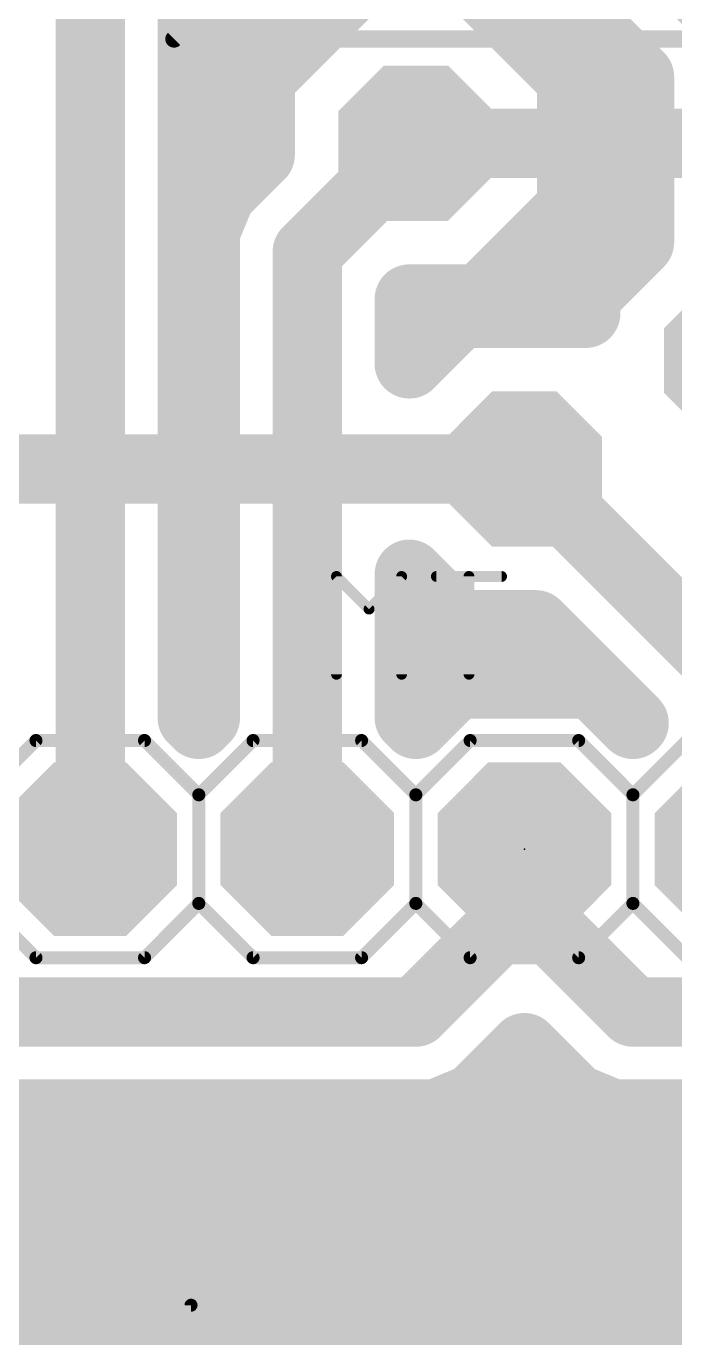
# Model space of a CAD drawing. Extents: x -2.9 to 49.9, y -3.5 to 62.6.
# Drawn here: x 9.41 to 17, y 10.16 to 25.5 of the extents above; entities that cross this region are included whole.
import ezdxf

# ---------------------------------------------------------------- set-up
doc = ezdxf.new("R2010")
doc.units = 0
for name, color, linetype in [('1', 22, 'CONTINUOUS'), ('16', 175, 'CONTINUOUS'), ('17', 82, 'CONTINUOUS'), ('18', 82, 'CONTINUOUS'), ('21', 253, 'CONTINUOUS'), ('23', 7, 'CONTINUOUS'), ('25', 253, 'CONTINUOUS')]:
    doc.layers.add(name, color=color, linetype=linetype)

# ---------------------------------------------------------------- blocks, each defined once
blk = doc.blocks.new('OCTAGONP')
at = {"const_width": 0.5}
blk.add_lwpolyline([(-0.25, -0.1036), (-0.25, 0.1036), (-0.1036, 0.25), (0.1036, 0.25), (0.25, 0.1036), (0.25, -0.1036), (0.1036, -0.25), (-0.1036, -0.25), (-0.25, -0.1036), (-0.25, 0.1036)], dxfattribs=at)
blk = doc.blocks.new('OCTAGONV')
at = {"const_width": 0.5}
blk.add_lwpolyline([(-0.25, -0.1036), (-0.25, 0.1036), (-0.1036, 0.25), (0.1036, 0.25), (0.25, 0.1036), (0.25, -0.1036), (0.1036, -0.25), (-0.1036, -0.25), (-0.25, -0.1036), (-0.25, 0.1036)], dxfattribs=at)

msp = doc.modelspace()

# ---------------------------------------------------------------- linework, layer by layer
at = {"layer": '1', "const_width": 0.8128}
for points in [[(13.97, 24.13), (21.59, 24.13)], [(15.24, 20.32), (7.62, 20.32)]]:
    msp.add_lwpolyline(points, dxfattribs=at)
at = {"layer": '1', "const_width": 0.4064}
for points in [[(13.97, 24.3332, 1), (13.97, 23.9268)], [(15.24, 20.1168, 1), (15.24, 20.5232)]]:
    msp.add_lwpolyline(points, format="xyb", dxfattribs=at)
at = {"layer": '16'}
for points, const_width in [([(10.16, 15.875), (10.16, 33.02)], 0.8128), ([(11.3538, 17.4112), (11.3538, 32.5255)], 0.8128), ([(13.97, 29.21), (17.78, 25.4)], 0.8128), ([(12.9579, 28.5338), (16.5862, 24.9055)], 0.8128), ([(13.2151, 25.9524), (12.1476, 24.8849)], 0.8128), ([(15.7924, 24.8849), (14.7249, 25.9524)], 0.8128), ([(11.3538, 25.1968), (12.4595, 25.1968)], 0.8128), ([(15.4805, 25.1968), (16.2949, 25.1968)], 0.8128), ([(16.5862, 24.9055), (16.5862, 22.9735)], 0.8128), ([(12.1476, 24.8849), (12.1476, 23.9959)], 0.8128), ([(15.7924, 23.3751), (15.7924, 24.8849)], 0.8128), ([(11.3538, 24.384), (12.1476, 24.384)], 0.8128), ([(15.7924, 24.384), (16.5862, 24.384)], 0.8128), ([(12.1476, 23.9959), (11.6879, 23.5362)], 0.8128), ([(12.7, 22.86), (13.97, 24.13)], 0.8128), ([(11.3538, 23.5712), (11.7229, 23.5712)], 0.8128), ([(11.6879, 23.5362), (11.5062, 23.0975)], 0.8128), ([(15.7924, 23.5712), (16.5862, 23.5712)], 0.8128), ([(14.7249, 22.3076), (15.7924, 23.3751)], 0.8128), ([(11.5062, 23.0975), (11.5062, 17.4112)], 0.8128), ([(16.5862, 22.9735), (15.9576, 22.3449)], 0.8128), ([(11.3538, 22.7584), (11.5062, 22.7584)], 0.8128), ([(12.7, 15.875), (12.7, 22.86)], 0.8128), ([(15.1757, 22.7584), (16.3711, 22.7584)], 0.8128), ([(13.8938, 22.3076), (14.7249, 22.3076)], 0.8128), ([(13.8938, 21.5511), (13.8938, 22.3076)], 0.8128), ([(15.9576, 22.3449), (15.9576, 22.1424)], 0.8128), ([(14.4851, 22.1424), (13.8938, 21.5511)], 0.8128), ([(15.9576, 22.1424), (14.4851, 22.1424)], 0.8128), ([(11.3538, 21.9456), (11.5062, 21.9456)], 0.8128), ([(13.8938, 21.9456), (14.2883, 21.9456)], 0.8128), ([(11.3538, 21.1328), (11.5062, 21.1328)], 0.8128), ([(11.3538, 20.32), (11.5062, 20.32)], 0.8128), ([(17.78, 17.78), (15.24, 20.32)], 0.8128), ([(11.3538, 19.5072), (11.5062, 19.5072)], 0.8128), ([(13.8938, 17.4112), (13.8938, 19.0889)], 0.8128), ([(13.8938, 19.0889), (14.4851, 18.4976)], 0.8128), ([(11.3538, 18.6944), (11.5062, 18.6944)], 0.8128), ([(13.8938, 18.6944), (14.2883, 18.6944)], 0.8128), ([(14.4851, 18.4976), (15.3741, 18.4976)], 0.8128), ([(15.3741, 18.4976), (16.5234, 17.3483)], 0.8128), ([(11.3538, 17.8816), (11.5062, 17.8816)], 0.8128), ([(13.8938, 17.8816), (15.9901, 17.8816)], 0.8128), ([(14.4404, 17.8054), (13.97, 17.335)], 0.8128), ([(16.0396, 17.8054), (14.4404, 17.8054)], 0.8128), ([(16.51, 17.335), (16.0396, 17.8054)], 0.8128), ([(11.43, 17.335), (11.3538, 17.4112)], 0.8128), ([(11.5062, 17.4112), (11.43, 17.335)], 0.8128), ([(13.97, 17.335), (13.8938, 17.4112)], 0.8128), ([(16.5234, 17.3483), (16.51, 17.335)], 0.8128), ([(15.24, 15.24), (15.24, 15.875)], 0.8128), ([(13.97, 13.97), (15.24, 15.24)], 0.8128), ([(16.51, 13.97), (15.24, 15.24)], 0.8128), ([(8.255, 13.97), (13.97, 13.97)], 0.8128), ([(22.225, 13.97), (16.51, 13.97)], 0.8128), ([(14.7038, 12.8718), (15.24, 13.408)], 1.016), ([(14.6462, 12.9579), (15.24, 13.5517)], 0.8128), ([(15.24, 13.408), (15.7762, 12.8718)], 1.016), ([(15.24, 13.5517), (15.8338, 12.9579)], 0.8128), ([(15.04, 13.208), (15.44, 13.208)], 1.016), ([(14.2277, 12.6746), (14.7038, 12.8718)], 1.016), ([(14.2075, 12.7762), (14.6462, 12.9579)], 0.8128), ([(14.6931, 13.0048), (15.7869, 13.0048)], 0.8128), ([(15.7762, 12.8718), (16.2523, 12.6746)], 1.016), ([(15.8338, 12.9579), (16.2725, 12.7762)], 0.8128), ([(7.9973, 12.6746), (14.2277, 12.6746)], 1.016), ([(8.0175, 12.7762), (14.2075, 12.7762)], 0.8128), ([(16.2523, 12.6746), (22.4827, 12.6746)], 1.016), ([(16.2725, 12.7762), (22.4625, 12.7762)], 0.8128), ([(6.75, 12.192), (23.2973, 12.192)], 1.016), ([(6.9024, 12.192), (23.441, 12.192)], 0.8128), ([(5.9177, 11.176), (27.54, 11.176)], 1.016), ([(6.3365, 11.3792), (27.3876, 11.3792)], 0.8128), ([(3.8354, 10.5664), (27.3876, 10.5664)], 0.8128), ([(3.937, 10.16), (27.54, 10.16)], 1.016), ([(3.8354, 9.7536), (27.6741, 9.7536)], 0.8128)]:
    msp.add_lwpolyline(points, dxfattribs=dict(at, const_width=const_width))
for points, const_width in [([(11.3538, 25.4, 1), (11.3538, 24.9936)], 0.4064), ([(12.4595, 24.9936, 1), (12.4595, 25.4)], 0.4064), ([(15.4805, 25.4, 1), (15.4805, 24.9936)], 0.4064), ([(16.2949, 24.9936, 1), (16.2949, 25.4)], 0.4064), ([(16.7894, 24.9055, 1), (16.383, 24.9055)], 0.4064), ([(12.3508, 24.8849, 1), (11.9444, 24.8849)], 0.4064), ([(12.0039, 25.0285, 1), (12.2913, 24.7412)], 0.4064), ([(15.9956, 24.8849, 1), (15.5892, 24.8849)], 0.4064), ([(15.6487, 24.7412, 1), (15.9361, 25.0285)], 0.4064), ([(16.4425, 24.7618, 1), (16.7299, 25.0492)], 0.4064), ([(11.3538, 24.5872, 1), (11.3538, 24.1808)], 0.4064), ([(12.1476, 24.1808, 1), (12.1476, 24.5872)], 0.4064), ([(15.7924, 24.5872, 1), (15.7924, 24.1808)], 0.4064), ([(16.5862, 24.1808, 1), (16.5862, 24.5872)], 0.4064), ([(12.2913, 23.8522, 1), (12.0039, 24.1396)], 0.4064), ([(14.1137, 23.9863, 1), (13.8263, 24.2737)], 0.4064), ([(11.9444, 23.9959, 1), (12.3508, 23.9959)], 0.4064), ([(11.3538, 23.7744, 1), (11.3538, 23.368)], 0.4064), ([(11.8757, 23.4585, 1), (11.5002, 23.614)], 0.4064), ([(11.7229, 23.368, 1), (11.7229, 23.7744)], 0.4064), ([(15.7924, 23.7744, 1), (15.7924, 23.368)], 0.4064), ([(16.5862, 23.368, 1), (16.5862, 23.7744)], 0.4064), ([(11.5443, 23.6799, 1), (11.8316, 23.3925)], 0.4064), ([(15.9361, 23.2315, 1), (15.6487, 23.5188)], 0.4064), ([(11.7094, 23.0975, 1), (11.303, 23.0975)], 0.4064), ([(15.5892, 23.3751, 1), (15.9956, 23.3751)], 0.4064), ([(11.3185, 23.1752, 1), (11.6939, 23.0197)], 0.4064), ([(16.7299, 22.8298, 1), (16.4425, 23.1171)], 0.4064), ([(11.3538, 22.9616, 1), (11.3538, 22.5552)], 0.4064), ([(11.5062, 22.5552, 1), (11.5062, 22.9616)], 0.4064), ([(12.9032, 22.86, 1), (12.4968, 22.86)], 0.4064), ([(12.5563, 23.0037, 1), (12.8437, 22.7163)], 0.4064), ([(15.1757, 22.9616, 1), (15.1757, 22.5552)], 0.4064), ([(16.3711, 22.5552, 1), (16.3711, 22.9616)], 0.4064), ([(16.383, 22.9735, 1), (16.7894, 22.9735)], 0.4064), ([(13.8938, 22.5108, 1), (13.8938, 22.1044)], 0.4064), ([(14.097, 22.3076, 1), (13.6906, 22.3076)], 0.4064), ([(14.7249, 22.1044, 1), (14.7249, 22.5108)], 0.4064), ([(16.1608, 22.3449, 1), (15.7544, 22.3449)], 0.4064), ([(14.4851, 22.3456, 1), (14.4851, 21.9392)], 0.4064), ([(14.6288, 21.9987, 1), (14.3415, 22.2861)], 0.4064), ([(14.5812, 22.4513, 1), (14.8685, 22.1639)], 0.4064), ([(15.8139, 22.4885, 1), (16.1013, 22.2012)], 0.4064), ([(15.9576, 21.9392, 1), (15.9576, 22.3456)], 0.4064), ([(11.3538, 22.1488, 1), (11.3538, 21.7424)], 0.4064), ([(11.5062, 21.7424, 1), (11.5062, 22.1488)], 0.4064), ([(13.8938, 22.1488, 1), (13.8938, 21.7424)], 0.4064), ([(14.2883, 21.7424, 1), (14.2883, 22.1488)], 0.4064), ([(15.7544, 22.1424, 1), (16.1608, 22.1424)], 0.4064), ([(13.7501, 21.6947, 1), (14.0375, 21.4074)], 0.4064), ([(13.6906, 21.5511, 1), (14.097, 21.5511)], 0.4064), ([(11.3538, 21.336, 1), (11.3538, 20.9296)], 0.4064), ([(11.5062, 20.9296, 1), (11.5062, 21.336)], 0.4064), ([(11.3538, 20.5232, 1), (11.3538, 20.1168)], 0.4064), ([(11.5062, 20.1168, 1), (11.5062, 20.5232)], 0.4064), ([(15.3837, 20.4637, 1), (15.0963, 20.1763)], 0.4064), ([(11.3538, 19.7104, 1), (11.3538, 19.304)], 0.4064), ([(11.5062, 19.304, 1), (11.5062, 19.7104)], 0.4064), ([(14.097, 19.0889, 1), (13.6906, 19.0889)], 0.4064), ([(14.0375, 19.2326, 1), (13.7501, 18.9453)], 0.4064), ([(11.3538, 18.8976, 1), (11.3538, 18.4912)], 0.4064), ([(11.5062, 18.4912, 1), (11.5062, 18.8976)], 0.4064), ([(13.8938, 18.8976, 1), (13.8938, 18.4912)], 0.4064), ([(14.2883, 18.4912, 1), (14.2883, 18.8976)], 0.4064), ([(14.4851, 18.7008, 1), (14.4851, 18.2944)], 0.4064), ([(15.5178, 18.6413, 1), (15.2304, 18.3539)], 0.4064), ([(15.3741, 18.2944, 1), (15.3741, 18.7008)], 0.4064), ([(14.3415, 18.3539, 1), (14.6288, 18.6413)], 0.4064), ([(11.3538, 18.0848, 1), (11.3538, 17.6784)], 0.4064), ([(11.5062, 17.6784, 1), (11.5062, 18.0848)], 0.4064), ([(13.8938, 18.0848, 1), (13.8938, 17.6784)], 0.4064), ([(15.9901, 17.6784, 1), (15.9901, 18.0848)], 0.4064), ([(14.4404, 18.0086, 1), (14.4404, 17.6022)], 0.4064), ([(14.5841, 17.6617, 1), (14.2967, 17.9491)], 0.4064), ([(16.1833, 17.9491, 1), (15.8959, 17.6617)], 0.4064), ([(16.0396, 17.6022, 1), (16.0396, 18.0086)], 0.4064), ([(11.4975, 17.5549, 1), (11.2101, 17.2675)], 0.4064), ([(11.6499, 17.2675, 1), (11.3625, 17.5549)], 0.4064), ([(14.0375, 17.5549, 1), (13.7501, 17.2675)], 0.4064), ([(11.2863, 17.4787, 1), (11.5737, 17.1913)], 0.4064), ([(11.2863, 17.1913, 1), (11.5737, 17.4787)], 0.4064), ([(13.8263, 17.4787, 1), (14.1137, 17.1913)], 0.4064), ([(13.8263, 17.1913, 1), (14.1137, 17.4787)], 0.4064), ([(16.3663, 17.4787, 1), (16.6537, 17.1913)], 0.4064), ([(16.3663, 17.1913, 1), (16.6537, 17.4787)], 0.4064), ([(16.667, 17.2047, 1), (16.3797, 17.492)], 0.4064), ([(16.3797, 17.2047, 1), (16.667, 17.492)], 0.4064), ([(11.1506, 17.4112, 1), (11.557, 17.4112)], 0.4064), ([(11.303, 17.4112, 1), (11.7094, 17.4112)], 0.4064), ([(13.6906, 17.4112, 1), (14.097, 17.4112)], 0.4064), ([(15.4432, 15.875, 1), (15.0368, 15.875)], 0.4064), ([(9.9568, 15.875, 1), (10.3632, 15.875)], 0.4064), ([(12.4968, 15.875, 1), (12.9032, 15.875)], 0.4064), ([(15.3837, 15.3837, 1), (15.0963, 15.0963)], 0.4064), ([(15.3837, 15.0963, 1), (15.0963, 15.3837)], 0.4064), ([(15.0368, 15.24, 1), (15.4432, 15.24)], 0.4064), ([(13.8263, 14.1137, 1), (14.1137, 13.8263)], 0.4064), ([(13.97, 13.7668, 1), (13.97, 14.1732)], 0.4064), ([(16.51, 14.1732, 1), (16.51, 13.7668)], 0.4064), ([(16.3663, 13.8263, 1), (16.6537, 14.1137)], 0.4064), ([(15.4196, 13.5876, 1), (15.0604, 13.2284)], 0.508), ([(15.4196, 13.2284, 1), (15.0604, 13.5876)], 0.508), ([(15.3837, 13.6954, 1), (15.0963, 13.408)], 0.4064), ([(15.3837, 13.408, 1), (15.0963, 13.6954)], 0.4064), ([(15.04, 13.462, 1), (15.04, 12.954)], 0.508), ([(15.44, 12.954, 1), (15.44, 13.462)], 0.508), ([(14.6931, 13.208, 1), (14.6931, 12.8016)], 0.4064), ([(14.801, 12.6371, 1), (14.6066, 13.1065)], 0.508), ([(14.724, 12.7702, 1), (14.5685, 13.1457)], 0.4064), ([(15.8734, 13.1065, 1), (15.679, 12.6371)], 0.508), ([(15.9115, 13.1457, 1), (15.756, 12.7702)], 0.4064), ([(15.7869, 12.8016, 1), (15.7869, 13.208)], 0.4064), ([(14.5242, 13.0514, 1), (14.8834, 12.6922)], 0.508), ([(14.5025, 13.1016, 1), (14.7899, 12.8143)], 0.4064), ([(15.5966, 12.6922, 1), (15.9558, 13.0514)], 0.508), ([(15.6901, 12.8143, 1), (15.9774, 13.1016)], 0.4064), ([(14.1305, 12.9093, 1), (14.3249, 12.4399)], 0.508), ([(14.1297, 12.9639, 1), (14.2852, 12.5885)], 0.4064), ([(14.2277, 12.4206, 1), (14.2277, 12.9286)], 0.508), ([(14.2075, 12.573, 1), (14.2075, 12.9794)], 0.4064), ([(16.2523, 12.9286, 1), (16.2523, 12.4206)], 0.508), ([(16.2725, 12.9794, 1), (16.2725, 12.573)], 0.4064), ([(16.1551, 12.4399, 1), (16.3495, 12.9093)], 0.508), ([(16.1948, 12.5885, 1), (16.3503, 12.9639)], 0.4064)]:
    msp.add_lwpolyline(points, format="xyb", dxfattribs=dict(at, const_width=const_width))
at = {"layer": '21'}
for points, const_width in [([(11.14, 58.47), (11.14, 25.35)], 0.2032), ([(11.14, 25.35), (11.94, 26.15)], 0.2032), ([(19.34, 25.35), (11.14, 25.35)], 0.2032), ([(8.89, 16.51), (9.525, 17.145)], 0.1524), ([(9.525, 17.145), (10.795, 17.145)], 0.1524), ([(10.795, 17.145), (11.43, 16.51)], 0.1524), ([(11.43, 16.51), (12.065, 17.145)], 0.1524), ([(12.065, 17.145), (13.335, 17.145)], 0.1524), ([(13.335, 17.145), (13.97, 16.51)], 0.1524), ([(13.97, 16.51), (14.605, 17.145)], 0.1524), ([(14.605, 17.145), (15.875, 17.145)], 0.1524), ([(16.51, 16.51), (15.875, 17.145)], 0.1524), ([(16.51, 16.51), (17.145, 17.145)], 0.1524), ([(11.43, 15.24), (11.43, 16.51)], 0.1524), ([(13.97, 15.24), (13.97, 16.51)], 0.1524), ([(16.51, 15.24), (16.51, 16.51)], 0.1524), ([(9.525, 14.605), (8.89, 15.24)], 0.1524), ([(11.43, 15.24), (10.795, 14.605)], 0.1524), ([(12.065, 14.605), (11.43, 15.24)], 0.1524), ([(13.97, 15.24), (13.335, 14.605)], 0.1524), ([(14.605, 14.605), (13.97, 15.24)], 0.1524), ([(15.875, 14.605), (16.51, 15.24)], 0.1524), ([(17.145, 14.605), (16.51, 15.24)], 0.1524), ([(10.795, 14.605), (9.525, 14.605)], 0.1524), ([(13.335, 14.605), (12.065, 14.605)], 0.1524), ([(15.875, 14.605), (14.605, 14.605)], 0.1524), ([(11.339, 10.541), (1.357, 10.541)], 0.1524), ([(11.339, 10.541), (11.339, 8.153)], 0.1524)]:
    msp.add_lwpolyline(points, dxfattribs=dict(at, const_width=const_width))
for points, const_width in [([(11.14, 25.4008, 1), (11.14, 25.2992)], 0.1016), ([(11.1041, 25.3859, 1), (11.1759, 25.3141)], 0.1016), ([(11.0892, 25.35, 1), (11.1908, 25.35)], 0.1016), ([(9.525, 17.1831, 1), (9.525, 17.1069)], 0.0762), ([(9.5519, 17.1181, 1), (9.4981, 17.1719)], 0.0762), ([(10.8219, 17.1719, 1), (10.7681, 17.1181)], 0.0762), ([(10.795, 17.1069, 1), (10.795, 17.1831)], 0.0762), ([(12.065, 17.1831, 1), (12.065, 17.1069)], 0.0762), ([(12.0919, 17.1181, 1), (12.0381, 17.1719)], 0.0762), ([(13.3619, 17.1719, 1), (13.3081, 17.1181)], 0.0762), ([(13.335, 17.1069, 1), (13.335, 17.1831)], 0.0762), ([(14.605, 17.1831, 1), (14.605, 17.1069)], 0.0762), ([(14.6319, 17.1181, 1), (14.5781, 17.1719)], 0.0762), ([(15.9019, 17.1719, 1), (15.8481, 17.1181)], 0.0762), ([(15.875, 17.1069, 1), (15.875, 17.1831)], 0.0762), ([(11.4681, 16.51, 1), (11.3919, 16.51)], 0.0762), ([(11.4031, 16.5369, 1), (11.4569, 16.4831)], 0.0762), ([(11.4031, 16.4831, 1), (11.4569, 16.5369)], 0.0762), ([(14.0081, 16.51, 1), (13.9319, 16.51)], 0.0762), ([(13.9431, 16.5369, 1), (13.9969, 16.4831)], 0.0762), ([(13.9431, 16.4831, 1), (13.9969, 16.5369)], 0.0762), ([(16.5481, 16.51, 1), (16.4719, 16.51)], 0.0762), ([(16.4831, 16.5369, 1), (16.5369, 16.4831)], 0.0762), ([(16.4831, 16.4831, 1), (16.5369, 16.5369)], 0.0762), ([(11.3919, 15.24, 1), (11.4681, 15.24)], 0.0762), ([(11.4569, 15.2669, 1), (11.4031, 15.2131)], 0.0762), ([(11.4569, 15.2131, 1), (11.4031, 15.2669)], 0.0762), ([(13.9319, 15.24, 1), (14.0081, 15.24)], 0.0762), ([(13.9969, 15.2669, 1), (13.9431, 15.2131)], 0.0762), ([(13.9969, 15.2131, 1), (13.9431, 15.2669)], 0.0762), ([(16.4719, 15.24, 1), (16.5481, 15.24)], 0.0762), ([(16.5369, 15.2669, 1), (16.4831, 15.2131)], 0.0762), ([(16.5369, 15.2131, 1), (16.4831, 15.2669)], 0.0762), ([(9.525, 14.6431, 1), (9.525, 14.5669)], 0.0762), ([(9.4981, 14.5781, 1), (9.5519, 14.6319)], 0.0762), ([(10.7681, 14.6319, 1), (10.8219, 14.5781)], 0.0762), ([(10.795, 14.5669, 1), (10.795, 14.6431)], 0.0762), ([(12.065, 14.6431, 1), (12.065, 14.5669)], 0.0762), ([(12.0381, 14.5781, 1), (12.0919, 14.6319)], 0.0762), ([(13.3081, 14.6319, 1), (13.3619, 14.5781)], 0.0762), ([(13.335, 14.5669, 1), (13.335, 14.6431)], 0.0762), ([(14.605, 14.6431, 1), (14.605, 14.5669)], 0.0762), ([(14.5781, 14.5781, 1), (14.6319, 14.6319)], 0.0762), ([(15.8481, 14.6319, 1), (15.9019, 14.5781)], 0.0762), ([(15.875, 14.5669, 1), (15.875, 14.6431)], 0.0762), ([(11.3771, 10.541, 1), (11.3009, 10.541)], 0.0762), ([(11.339, 10.5029, 1), (11.339, 10.5791)], 0.0762)]:
    msp.add_lwpolyline(points, format="xyb", dxfattribs=dict(at, const_width=const_width))
at = {"layer": '23'}
msp.add_point((15.24, 15.875), dxfattribs=at)
at = {"layer": '25', "const_width": 0.127}
for points in [[(13.0409, 17.9197), (13.0409, 19.0637)], [(13.0409, 19.0637), (13.4222, 18.6823)], [(13.4222, 18.6823), (13.8036, 19.0637)], [(13.8036, 19.0637), (13.8036, 17.9197)], [(14.2103, 19.0637), (14.973, 19.0637)], [(14.5916, 17.9197), (14.5916, 19.0637)]]:
    msp.add_lwpolyline(points, dxfattribs=at)
at = {"layer": '25', "const_width": 0.0635}
for points in [[(13.0727, 19.0637, 1), (13.0092, 19.0637)], [(13.0634, 19.0861, 1), (13.0185, 19.0412)], [(13.8353, 19.0637, 1), (13.7718, 19.0637)], [(13.826, 19.0412, 1), (13.7811, 19.0861)], [(14.2103, 19.0954, 1), (14.2103, 19.0319)], [(14.6234, 19.0637, 1), (14.5599, 19.0637)], [(14.973, 19.0319, 1), (14.973, 19.0954)], [(13.3998, 18.7048, 1), (13.4447, 18.6599)], [(13.3998, 18.6599, 1), (13.4447, 18.7048)], [(13.0092, 17.9197, 1), (13.0727, 17.9197)], [(13.7718, 17.9197, 1), (13.8353, 17.9197)], [(14.5599, 17.9197, 1), (14.6234, 17.9197)]]:
    msp.add_lwpolyline(points, format="xyb", dxfattribs=at)

# ---------------------------------------------------------------- block references
at = {"layer": '17', "xscale": 2.032, "yscale": 2.032, "rotation": 270}
for p in [(10.16, 15.875), (10.16, 15.875), (12.7, 15.875), (12.7, 15.875), (15.24, 15.875), (15.24, 15.875), (17.78, 15.875), (17.78, 15.875)]:
    msp.add_blockref('OCTAGONP', p, dxfattribs=at)
at = {"layer": '18', "xscale": 1.816, "yscale": 1.816}
for p in [(13.97, 24.13), (13.97, 24.13), (17.78, 21.59), (17.78, 21.59), (15.24, 20.32), (15.24, 20.32)]:
    msp.add_blockref('OCTAGONV', p, dxfattribs=at)

doc.saveas('drawing.dxf')
